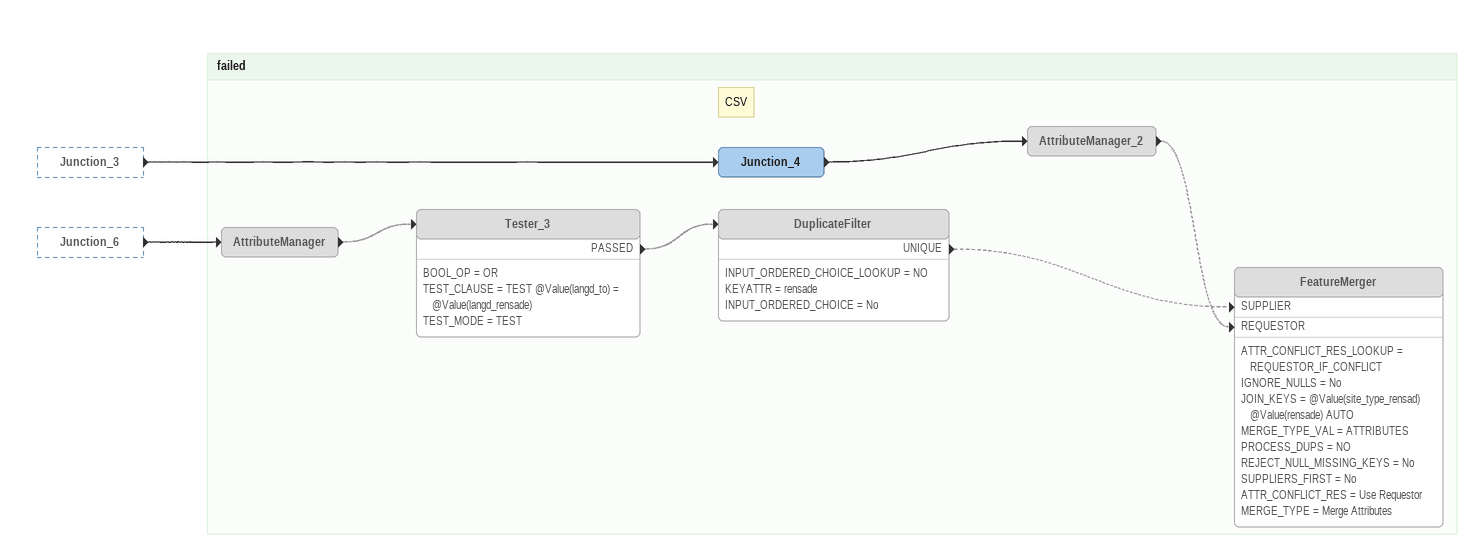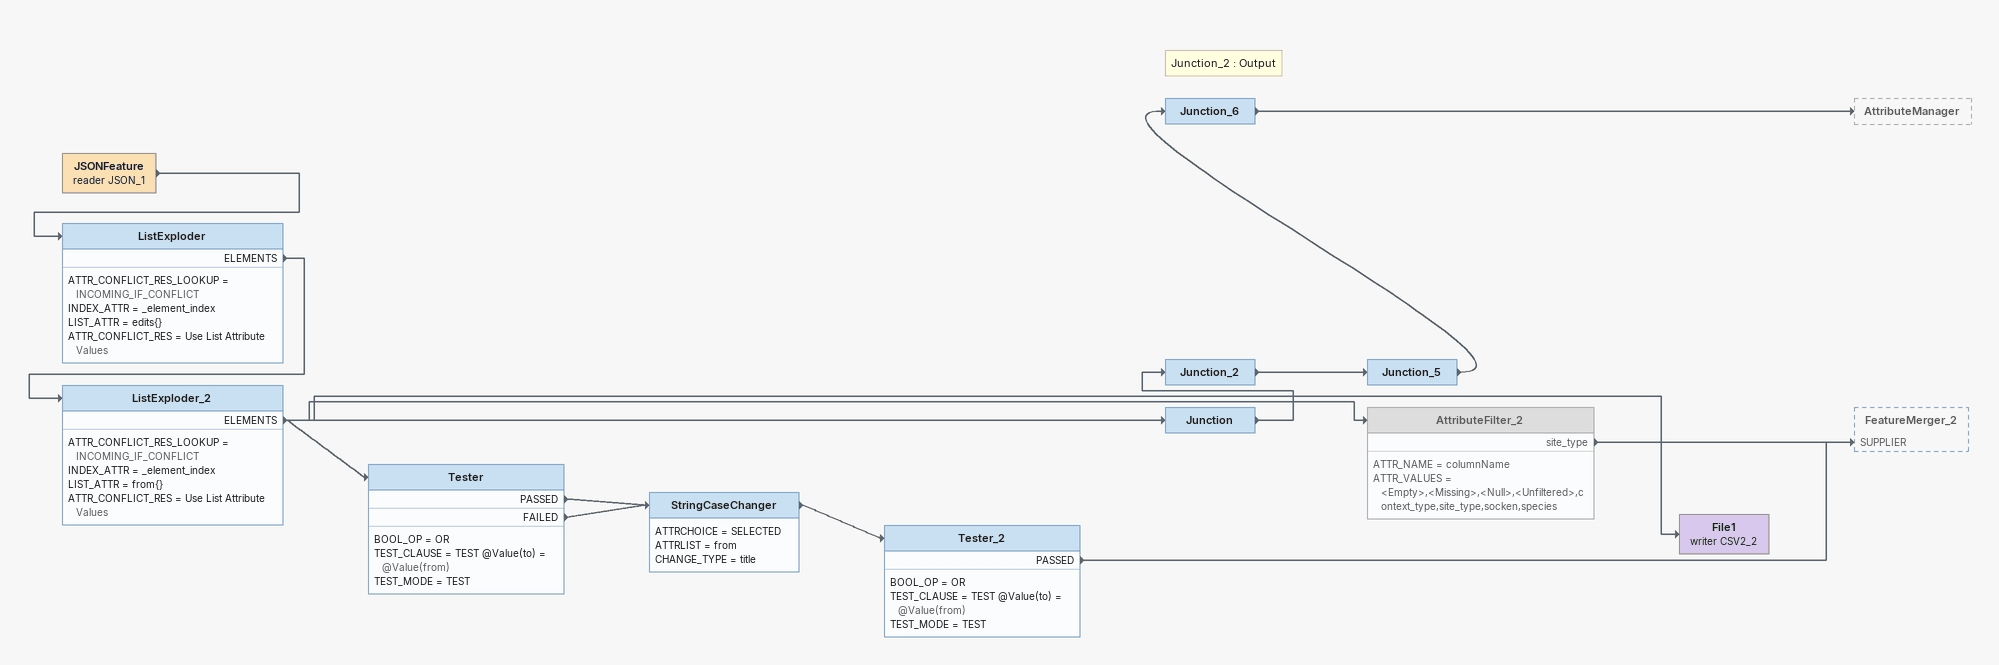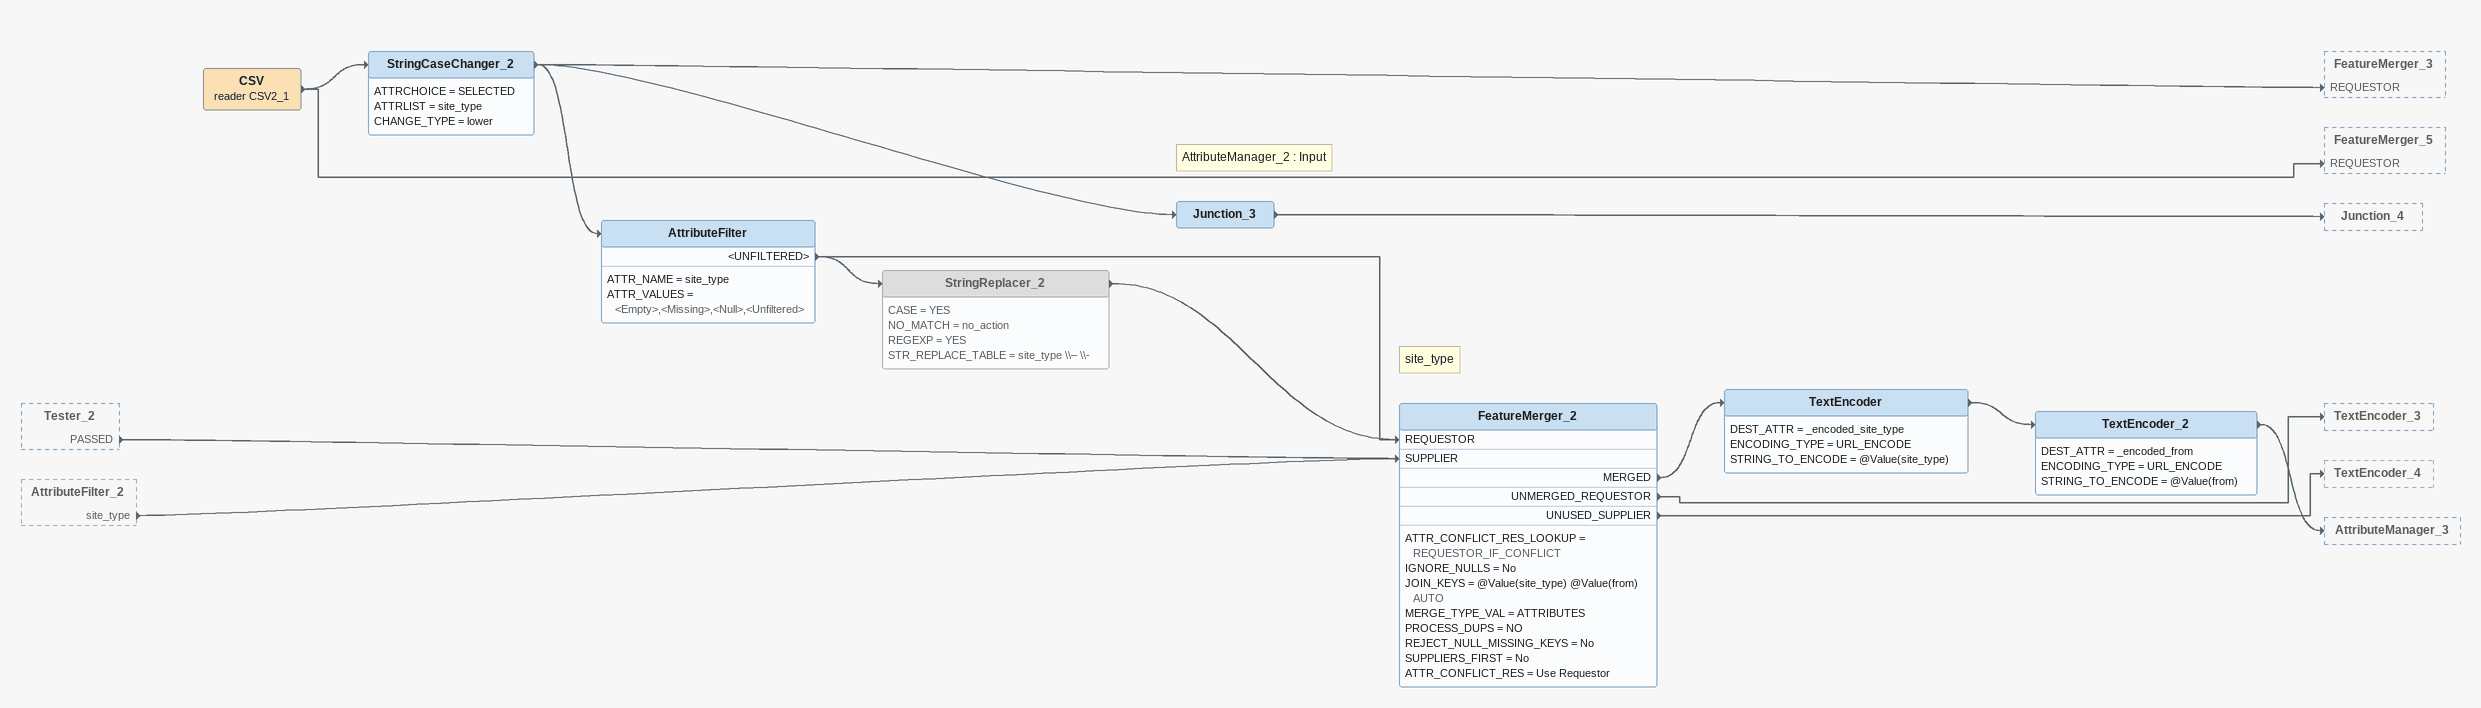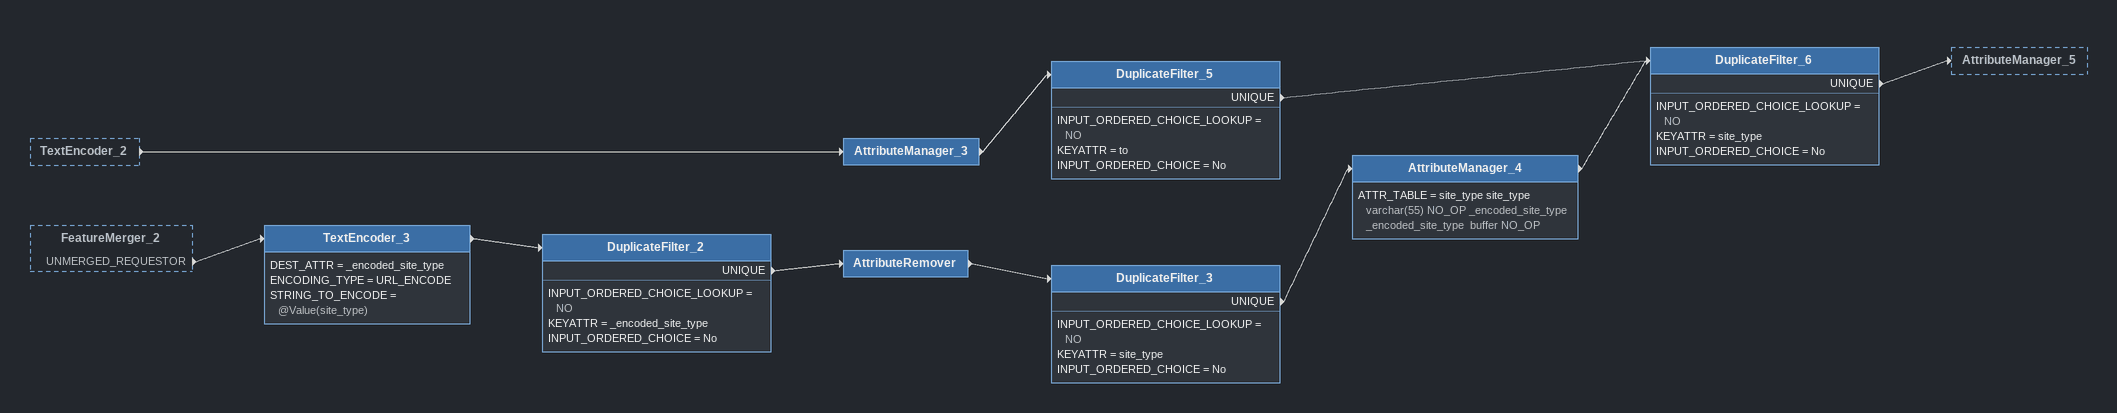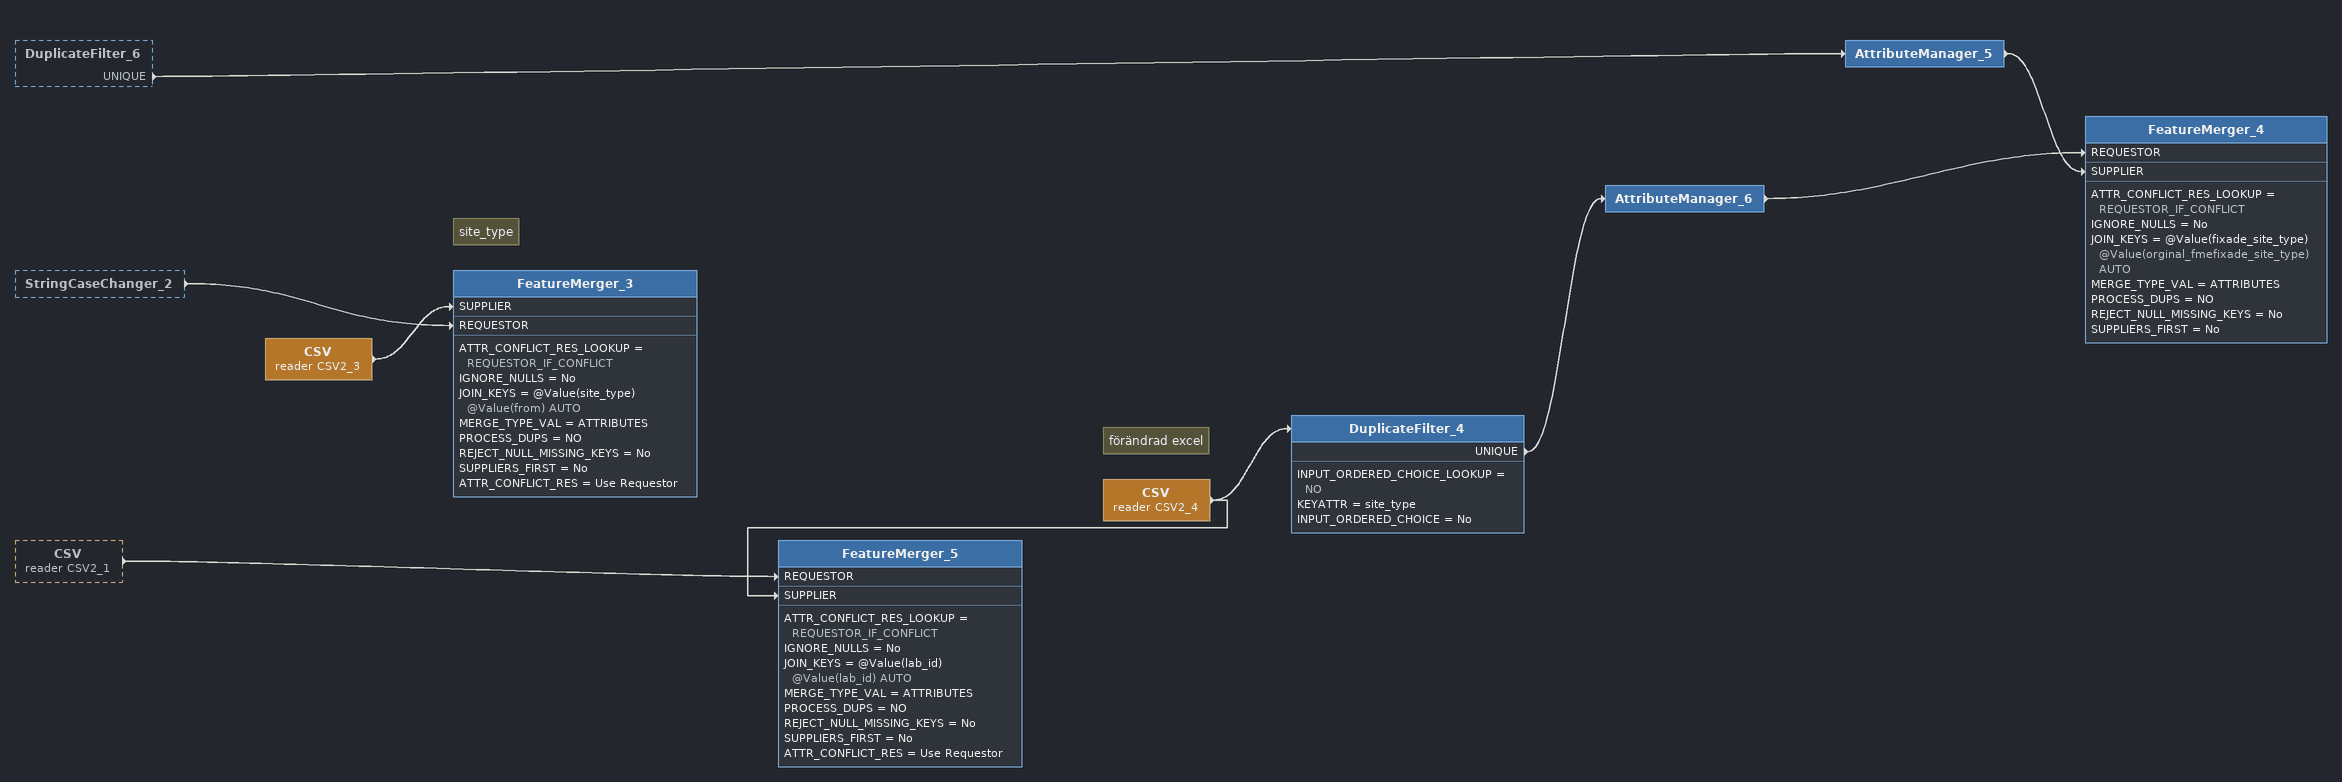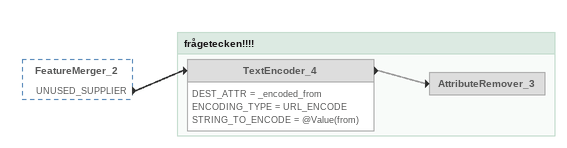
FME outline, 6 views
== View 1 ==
Junction_3 [outside]
    -> Junction_4
Junction_6 [outside]
    -> AttributeManager

Bookmark: failed
AttributeManager [off]
    -> Tester_3 [off]
Tester_3 [off]
    BOOL_OP = OR
    TEST_CLAUSE = TEST @Value(langd_to) = @Value(langd_rensade)
    TEST_MODE = TEST
    PASSED -> DuplicateFilter [off]
DuplicateFilter [off]
    INPUT_ORDERED_CHOICE_LOOKUP = NO
    KEYATTR = rensade
    INPUT_ORDERED_CHOICE = No
    UNIQUE -> FeatureMerger [SUPPLIER] [off]
Note: CSV
Junction_4
    -> AttributeManager_2
AttributeManager_2 [off]
    -> FeatureMerger [REQUESTOR] [off]
FeatureMerger [off]
    ATTR_CONFLICT_RES_LOOKUP = REQUESTOR_IF_CONFLICT
    IGNORE_NULLS = No
    JOIN_KEYS = @Value(site_type_rensad) @Value(rensade) AUTO
    MERGE_TYPE_VAL = ATTRIBUTES
    PROCESS_DUPS = NO
    REJECT_NULL_MISSING_KEYS = No
    SUPPLIERS_FIRST = No
    ATTR_CONFLICT_RES = Use Requestor
    MERGE_TYPE = Merge Attributes

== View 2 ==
JSONFeature (reader JSON_1)
    -> ListExploder
ListExploder
    ATTR_CONFLICT_RES_LOOKUP = INCOMING_IF_CONFLICT
    INDEX_ATTR = _element_index
    LIST_ATTR = edits{}
    ATTR_CONFLICT_RES = Use List Attribute Values
    ELEMENTS -> ListExploder_2
ListExploder_2
    ATTR_CONFLICT_RES_LOOKUP = INCOMING_IF_CONFLICT
    INDEX_ATTR = _element_index
    LIST_ATTR = from{}
    ATTR_CONFLICT_RES = Use List Attribute Values
    ELEMENTS -> Junction
    ELEMENTS -> AttributeFilter_2
    ELEMENTS -> File1 (writer CSV2_2)
    ELEMENTS -> Tester
Junction
    -> Junction_2
Junction_2
    -> Junction_5
Junction_5
    -> Junction_6
Note: Junction_2 : Output
Junction_6
    -> AttributeManager
AttributeFilter_2 [off]
    ATTR_NAME = columnName
    ATTR_VALUES = <Empty>,<Missing>,<Null>,<Unfiltered>,context_type,site_type,socken,species
    site_type -> FeatureMerger_2 [SUPPLIER]
Tester
    BOOL_OP = OR
    TEST_CLAUSE = TEST @Value(to) = @Value(from)
    TEST_MODE = TEST
    PASSED -> StringCaseChanger
    FAILED -> StringCaseChanger
StringCaseChanger
    ATTRCHOICE = SELECTED
    ATTRLIST = from
    CHANGE_TYPE = title
    -> Tester_2
Tester_2
    BOOL_OP = OR
    TEST_CLAUSE = TEST @Value(to) = @Value(from)
    TEST_MODE = TEST
    PASSED -> FeatureMerger_2 [SUPPLIER]
File1 (writer CSV2_2)

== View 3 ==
Tester_2 [outside]
    PASSED -> FeatureMerger_2 [SUPPLIER]
AttributeFilter_2 [outside]
    site_type -> FeatureMerger_2 [SUPPLIER]
CSV (reader CSV2_1)
    -> StringCaseChanger_2
    -> FeatureMerger_5 [REQUESTOR]
StringCaseChanger_2
    ATTRCHOICE = SELECTED
    ATTRLIST = site_type
    CHANGE_TYPE = lower
    -> Junction_3
    -> AttributeFilter
    -> FeatureMerger_3 [REQUESTOR]
Note: AttributeManager_2 : Input
Junction_3
    -> Junction_4
AttributeFilter
    ATTR_NAME = site_type
    ATTR_VALUES = <Empty>,<Missing>,<Null>,<Unfiltered>
    <UNFILTERED> -> StringReplacer_2
    <UNFILTERED> -> FeatureMerger_2 [REQUESTOR]
StringReplacer_2 [off]
    CASE = YES
    NO_MATCH = no_action
    REGEXP = YES
    STR_REPLACE_TABLE = site_type \\– \\-
    -> FeatureMerger_2 [REQUESTOR]
Note: site_type
FeatureMerger_2
    ATTR_CONFLICT_RES_LOOKUP = REQUESTOR_IF_CONFLICT
    IGNORE_NULLS = No
    JOIN_KEYS = @Value(site_type) @Value(from) AUTO
    MERGE_TYPE_VAL = ATTRIBUTES
    PROCESS_DUPS = NO
    REJECT_NULL_MISSING_KEYS = No
    SUPPLIERS_FIRST = No
    ATTR_CONFLICT_RES = Use Requestor
    MERGED -> TextEncoder
    UNMERGED_REQUESTOR -> TextEncoder_3
    UNUSED_SUPPLIER -> TextEncoder_4
TextEncoder
    DEST_ATTR = _encoded_site_type
    ENCODING_TYPE = URL_ENCODE
    STRING_TO_ENCODE = @Value(site_type)
    -> TextEncoder_2
TextEncoder_2
    DEST_ATTR = _encoded_from
    ENCODING_TYPE = URL_ENCODE
    STRING_TO_ENCODE = @Value(from)
    -> AttributeManager_3

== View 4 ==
TextEncoder_2 [outside]
    -> AttributeManager_3
FeatureMerger_2 [outside]
    UNMERGED_REQUESTOR -> TextEncoder_3
AttributeManager_3
    -> DuplicateFilter_5
DuplicateFilter_5
    INPUT_ORDERED_CHOICE_LOOKUP = NO
    KEYATTR = to
    INPUT_ORDERED_CHOICE = No
    UNIQUE -> DuplicateFilter_6
TextEncoder_3
    DEST_ATTR = _encoded_site_type
    ENCODING_TYPE = URL_ENCODE
    STRING_TO_ENCODE = @Value(site_type)
    -> DuplicateFilter_2
DuplicateFilter_2
    INPUT_ORDERED_CHOICE_LOOKUP = NO
    KEYATTR = _encoded_site_type
    INPUT_ORDERED_CHOICE = No
    UNIQUE -> AttributeRemover
AttributeRemover
    -> DuplicateFilter_3
DuplicateFilter_3
    INPUT_ORDERED_CHOICE_LOOKUP = NO
    KEYATTR = site_type
    INPUT_ORDERED_CHOICE = No
    UNIQUE -> AttributeManager_4
AttributeManager_4
    ATTR_TABLE = site_type site_type  varchar(55) NO_OP _encoded_site_type _encoded_site_type  buffer NO_OP
    -> DuplicateFilter_6
DuplicateFilter_6
    INPUT_ORDERED_CHOICE_LOOKUP = NO
    KEYATTR = site_type
    INPUT_ORDERED_CHOICE = No
    UNIQUE -> AttributeManager_5

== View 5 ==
DuplicateFilter_6 [outside]
    UNIQUE -> AttributeManager_5
StringCaseChanger_2 [outside]
    -> FeatureMerger_3 [REQUESTOR]
CSV (reader CSV2_1) [outside]
    -> FeatureMerger_5 [REQUESTOR]
AttributeManager_5
    -> FeatureMerger_4 [SUPPLIER]
CSV (reader CSV2_3)
    -> FeatureMerger_3 [SUPPLIER]
Note: site_type
FeatureMerger_3
    ATTR_CONFLICT_RES_LOOKUP = REQUESTOR_IF_CONFLICT
    IGNORE_NULLS = No
    JOIN_KEYS = @Value(site_type) @Value(from) AUTO
    MERGE_TYPE_VAL = ATTRIBUTES
    PROCESS_DUPS = NO
    REJECT_NULL_MISSING_KEYS = No
    SUPPLIERS_FIRST = No
    ATTR_CONFLICT_RES = Use Requestor
Note: förändrad excel
CSV (reader CSV2_4)
    -> DuplicateFilter_4
    -> FeatureMerger_5 [SUPPLIER]
DuplicateFilter_4
    INPUT_ORDERED_CHOICE_LOOKUP = NO
    KEYATTR = site_type
    INPUT_ORDERED_CHOICE = No
    UNIQUE -> AttributeManager_6
AttributeManager_6
    -> FeatureMerger_4 [REQUESTOR]
FeatureMerger_4
    ATTR_CONFLICT_RES_LOOKUP = REQUESTOR_IF_CONFLICT
    IGNORE_NULLS = No
    JOIN_KEYS = @Value(fixade_site_type) @Value(orginal_fmefixade_site_type) AUTO
    MERGE_TYPE_VAL = ATTRIBUTES
    PROCESS_DUPS = NO
    REJECT_NULL_MISSING_KEYS = No
    SUPPLIERS_FIRST = No
FeatureMerger_5
    ATTR_CONFLICT_RES_LOOKUP = REQUESTOR_IF_CONFLICT
    IGNORE_NULLS = No
    JOIN_KEYS = @Value(lab_id) @Value(lab_id) AUTO
    MERGE_TYPE_VAL = ATTRIBUTES
    PROCESS_DUPS = NO
    REJECT_NULL_MISSING_KEYS = No
    SUPPLIERS_FIRST = No
    ATTR_CONFLICT_RES = Use Requestor

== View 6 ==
FeatureMerger_2 [outside]
    UNUSED_SUPPLIER -> TextEncoder_4

Bookmark: frågetecken!!!!
TextEncoder_4 [off]
    DEST_ATTR = _encoded_from
    ENCODING_TYPE = URL_ENCODE
    STRING_TO_ENCODE = @Value(from)
    -> AttributeRemover_3 [off]
AttributeRemover_3 [off]
